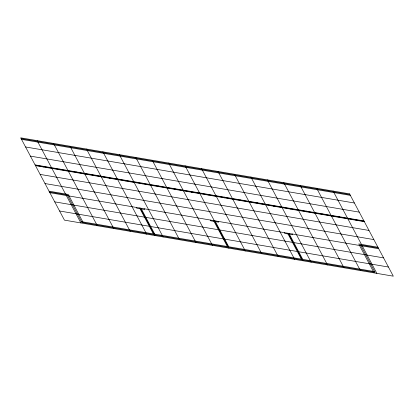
<?xml version="1.0" encoding="UTF-8"?>
<svg xmlns="http://www.w3.org/2000/svg" width="414" height="414" viewBox="0 0 414 414"><rect width="100%" height="100%" fill="white"/><g stroke="black" fill="none" stroke-linecap="round" stroke-linejoin="round"><path stroke-width="0.62" d="M21.104 138.587L349.959 194.621M21.512 139.352L350.368 195.382M25.559 146.97L354.415 203.005M30.419 156.119L359.274 212.149M35.081 164.881L363.937 220.916M35.283 165.264L364.139 221.299M35.485 165.647L364.341 221.676M40.142 174.408L368.998 230.443M45.002 183.557L373.858 239.592M49.054 191.18L68.238 194.445L83.224 222.649M377.91 247.21L358.726 243.944L373.713 272.143M49.457 191.941L67.27 194.973L81.853 222.416L375.084 272.376L360.501 244.938L378.313 247.976M49.861 192.701L378.717 248.736M140.02 208.759L136.729 208.195L136.325 207.435M141.386 208.992L144.677 209.551L144.274 208.791M214.012 221.366L210.721 220.807L210.317 220.041M215.378 221.599L218.67 222.158L218.266 221.397M288.004 233.972L284.713 233.413L284.309 232.647M289.376 234.205L292.662 234.764L292.258 234.003M54.726 201.851L383.581 257.881M59.585 210.995L388.441 267.03M81.449 221.65L374.675 271.615M355.714 219.513L356.118 220.279M333.115 191.056L376.859 273.375M339.268 216.713L339.677 217.474M316.669 188.256L360.413 270.57M322.827 213.914L323.231 214.675M300.228 185.451L343.972 267.77M306.386 211.109L306.79 211.875M283.787 182.652L327.531 264.97M289.94 208.309L290.349 209.07M267.34 179.852L311.085 262.166M288.967 233.444L302.737 259.355M273.499 205.51L273.902 206.27M288.284 233.325L302.867 260.763M287.601 233.211L301.371 259.123M250.9 177.047L294.644 259.366M257.058 202.705L257.461 203.465M234.459 174.247L278.203 256.561M240.612 199.905L241.02 200.666M218.012 171.448L261.757 253.761M224.171 197.1L224.574 197.866M201.571 168.643L245.316 250.962M207.73 194.301L208.133 195.061M214.975 220.838L228.745 246.749M185.125 165.843L228.875 248.157M213.603 220.605L227.379 246.516M191.284 191.501L191.692 192.262M168.684 163.038L212.429 245.357M174.843 188.696L175.246 189.457M152.243 160.239L195.988 242.552M158.402 185.896L158.805 186.657M135.797 157.439L179.541 239.753M141.955 183.091L142.364 183.857M119.356 154.634L163.1 236.953M140.983 208.226L154.753 234.143M125.514 180.292L125.918 181.053M140.299 208.113L154.877 235.55M139.611 207.994L153.387 233.91M102.915 151.834L146.659 234.148M109.073 177.492L109.477 178.253M86.469 149.03L130.213 231.348M92.627 174.687L93.036 175.453M70.028 146.23L113.772 228.549M76.186 171.888L76.59 172.648M53.587 143.43L97.331 225.744M59.745 169.088L60.149 169.849M37.141 140.625L80.885 222.944M43.299 166.283L43.703 167.044M349.556 193.861L20.7 137.826L64.444 220.139L393.3 276.174L349.556 193.861"/></g></svg>
